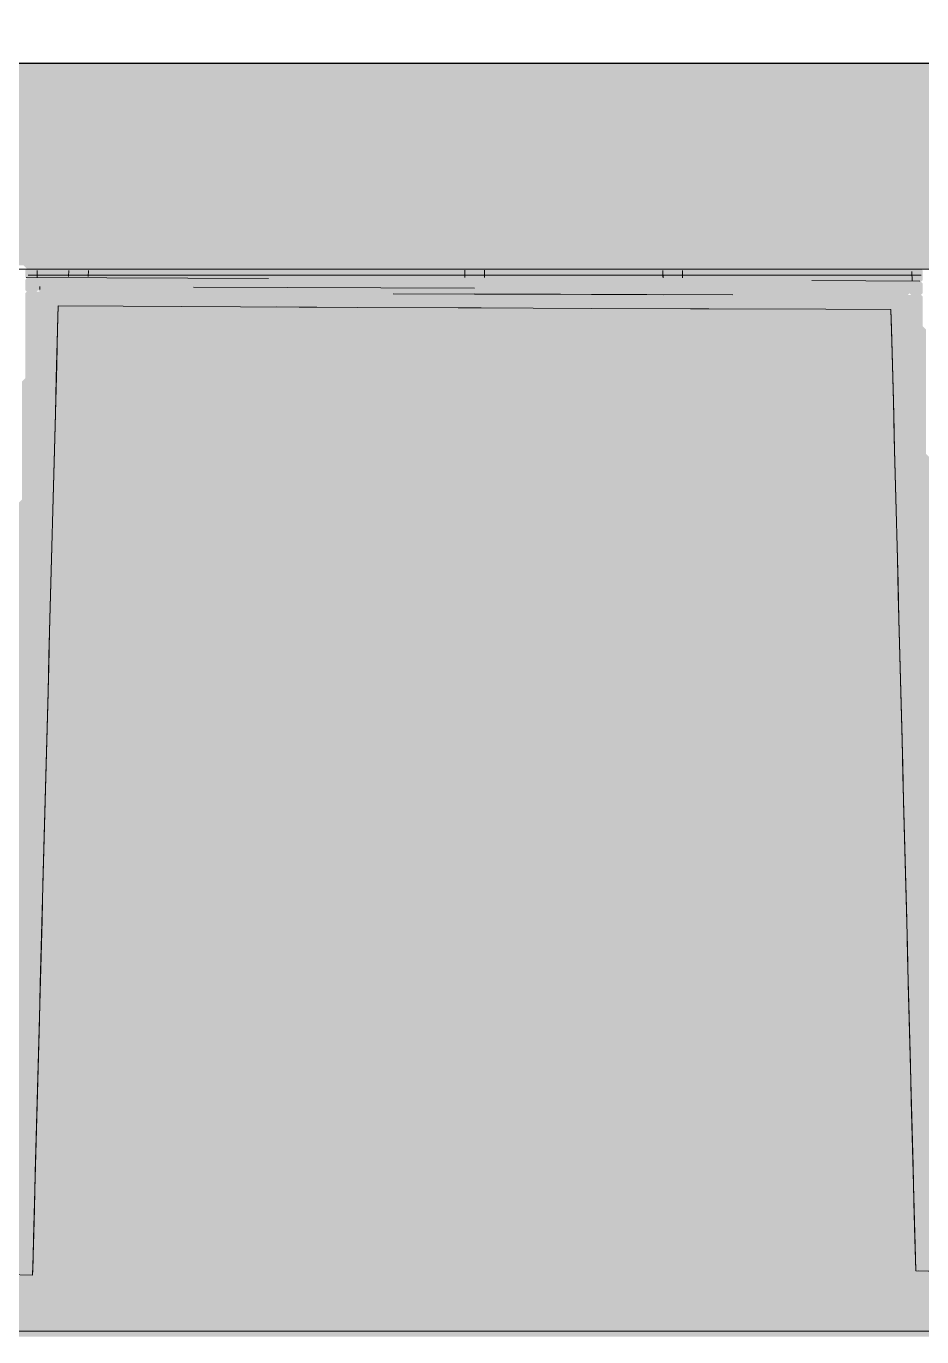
# Model space of a CAD drawing. Header units: millimetres. Extents: x 0 to 84100, y 0 to 59400.
# Drawn here: x 39757 to 42492, y 35243 to 39243 of the extents above; entities that cross this region are included whole.
import ezdxf

# ---------------------------------------------------------------- set-up
doc = ezdxf.new("R2010")
doc.units = ezdxf.units.MM
for name, color, linetype, lineweight in [('09_立面の外形', 7, 'Continuous', 30), ('10_見えがかり', 7, 'Continuous', 13), ('12_見えがかり（ガラス）', 5, 'Continuous', 9)]:
    doc.layers.add(name, color=color, linetype=linetype, lineweight=lineweight)

msp = doc.modelspace()

# ---------------------------------------------------------------- hatches: boundary and pattern name
at = {"layer": '10_見えがかり', "true_color": 0xe9dcc4}
msp.add_hatch(color=8, dxfattribs=at).paths.add_polyline_path([(18529.3, 39233.1), (18769.3, 39233.1), (18779.3, 39223.1), (19079.3, 39223.1), (19089.3, 39213.1), (19539.3, 39213.1), (19549.3, 39203.1), (20009.3, 39203.1), (20019.3, 39193.1), (20469.3, 39193.1), (20479.3, 39183.1), (20929.3, 39183.1), (20939.3, 39173.1), (21399.3, 39173.1), (21409.3, 39163.1), (22329.3, 39163.1), (22339.3, 39153.1), (23159.3, 39153.1), (23169.3, 39143.1), (23999.3, 39143.1), (24009.3, 39133.1), (25209.3, 39133.1), (25219.3, 39123.1), (39619.3, 39123.1), (39629.3, 39133.1), (48939.3, 39133.1), (48944.3, 39128.1), (48944.3, 39048.1), (48954.3, 39038.1), (48954.3, 38988.1), (48964.3, 38978.1), (48964.3, 38898.1), (48974.3, 38888.1), (48974.3, 38838.1), (48984.3, 38828.1), (48984.3, 38738.1), (48994.3, 38728.1), (48994.3, 38678.1), (49004.3, 38668.1), (49004.3, 38588.1), (49014.3, 38578.1), (49014.3, 38478.1), (49009.3, 38473.1), (48559.3, 38473.1), (48389.3, 38473.1), (48379.3, 38483.1), (45689.3, 38483.1), (45679.3, 38493.1), (42659.3, 38493.1), (42649.3, 38503.1), (39759.3, 38503.1), (39749.3, 38513.1), (39609.3, 38513.1), (36719.3, 38513.1), (36709.3, 38523.1), (36569.3, 38523.1), (33679.3, 38523.1), (33669.3, 38533.1), (33629.3, 38533.1), (33619.3, 38543.1), (33539.3, 38543.1), (30649.3, 38543.1), (30639.3, 38543.1), (30644.3, 38548.1), (30639.3, 38553.1), (30499.3, 38553.1), (30379.3, 38553.1), (30369.3, 38563.1), (30349.3, 38563.1), (30339.3, 38553.1), (27609.3, 38553.1), (27584.3, 38553.1), (27584.3, 38568.1), (27579.3, 38573.1), (27469.3, 38573.1), (27459.3, 38563.1), (27309.3, 38563.1), (27299.3, 38553.1), (25959.3, 38553.1), (25959.3, 38553.1), (25949.3, 38543.1), (25849.3, 38543.1), (25849.3, 38543.1), (25839.3, 38533.1), (25579.3, 38533.1), (25579.3, 38533.1), (25569.3, 38523.1), (25299.3, 38523.1), (25299.3, 38523.1), (25289.3, 38513.1), (25029.3, 38513.1), (25029.3, 38513.1), (25019.3, 38503.1), (24749.3, 38503.1), (24749.3, 38503.1), (24739.3, 38493.1), (24479.3, 38493.1), (24419.3, 38493.1), (24409.3, 38483.1), (24279.3, 38483.1), (24279.3, 38483.1), (24269.3, 38473.1), (24099.3, 38473.1), (24099.3, 38473.1), (24089.3, 38463.1), (23929.3, 38463.1), (23929.3, 38463.1), (23919.3, 38453.1), (23749.3, 38453.1), (23749.3, 38453.1), (23739.3, 38443.1), (23569.3, 38443.1), (23569.3, 38443.1), (23559.3, 38433.1), (23399.3, 38433.1), (23399.3, 38433.1), (23389.3, 38423.1), (23219.3, 38423.1), (23219.3, 38423.1), (23209.3, 38413.1), (23049.3, 38413.1), (23049.3, 38413.1), (23039.3, 38403.1), (22869.3, 38403.1), (22869.3, 38403.1), (22859.3, 38393.1), (22689.3, 38393.1), (22689.3, 38393.1), (22679.3, 38383.1), (22519.3, 38383.1), (22519.3, 38383.1), (22509.3, 38373.1), (22339.3, 38373.1), (22339.3, 38373.1), (22329.3, 38363.1), (22159.3, 38363.1), (22159.3, 38363.1), (22149.3, 38353.1), (21989.3, 38353.1), (21989.3, 38353.1), (21979.3, 38343.1), (21809.3, 38343.1), (21809.3, 38343.1), (21799.3, 38333.1), (21629.3, 38333.1), (21629.3, 38333.1), (21619.3, 38323.1), (21459.3, 38323.1), (21459.3, 38323.1), (21449.3, 38313.1), (21329.3, 38313.1), (21329.3, 38313.1), (21319.3, 38303.1), (21229.3, 38303.1), (21229.3, 38303.1), (21219.3, 38293.1), (21139.3, 38293.1), (21139.3, 38293.1), (21129.3, 38283.1), (21039.3, 38283.1), (21039.3, 38283.1), (21029.3, 38273.1), (20949.3, 38273.1), (20949.3, 38273.1), (20939.3, 38263.1), (20849.3, 38263.1), (20849.3, 38263.1), (20839.3, 38253.1), (20759.3, 38253.1), (20759.3, 38253.1), (20749.3, 38243.1), (20659.3, 38243.1), (20659.3, 38243.1), (20649.3, 38233.1), (20569.3, 38233.1), (20569.3, 38233.1), (20564.9, 38228.7), (20564.3, 38228.1), (20562.7, 38226.5), (20559.3, 38223.1), (20469.3, 38223.1), (20459.3, 38213.1), (20379.3, 38213.1), (20369.3, 38203.1), (20279.3, 38203.1), (20269.3, 38193.1), (20189.3, 38193.1), (20179.3, 38183.1), (20089.3, 38183.1), (20079.3, 38173.1), (19999.3, 38173.1), (19989.3, 38163.1), (19899.3, 38163.1), (19889.3, 38153.1), (19809.3, 38153.1), (19799.3, 38143.1), (19709.3, 38143.1), (19699.3, 38133.1), (19609.3, 38133.1), (19599.3, 38123.1), (19519.3, 38123.1), (19509.3, 38113.1), (19419.3, 38113.1), (19409.3, 38103.1), (19329.3, 38103.1), (19319.3, 38093.1), (19229.3, 38093.1), (19219.3, 38083.1), (19139.3, 38083.1), (19129.3, 38073.1), (19039.3, 38073.1), (19029.3, 38063.1), (18949.3, 38063.1), (18939.3, 38053.1), (18829.3, 38053.1), (18819.3, 38043.1), (18769.3, 38043.1), (18759.3, 38033.1), (18709.3, 38033.1), (18699.3, 38023.1), (18639.3, 38023.1), (18634.3, 38018.1), (18629.3, 38013.1), (18619.3, 38013.1), (18579.3, 38013.1), (18574.3, 38008.1), (18569.3, 38003.1), (18559.3, 38003.1), (18519.3, 38003.1), (18514.3, 37998.1), (18509.3, 37993.1), (18499.3, 37993.1), (18459.3, 37993.1), (18454.3, 37988.1), (18449.3, 37983.1), (18429.3, 37983.1), (18399.3, 37983.1), (18394.3, 37978.1), (18389.3, 37973.1), (18369.3, 37973.1), (18339.3, 37973.1), (18334.3, 37968.1), (18329.3, 37963.1), (18309.3, 37963.1), (18279.3, 37963.1), (18274.3, 37958.1), (18269.3, 37953.1), (18259.3, 37953.1), (18209.3, 37953.1), (18199.3, 37943.1), (18149.3, 37943.1), (18139.3, 37933.1), (18099.3, 37933.1), (18094.3, 37938.1), (18094.3, 37958.1), (18104.3, 37968.1), (18104.3, 38058.1), (18114.3, 38068.1), (18114.3, 38118.1), (18124.3, 38128.1), (18124.3, 38168.1), (18134.3, 38178.1), (18134.3, 38218.1), (18144.3, 38228.1), (18144.3, 38268.1), (18154.3, 38278.1), (18154.3, 38328.1), (18164.3, 38338.1), (18164.3, 38388.1), (18174.3, 38398.1), (18174.3, 38458.1), (18184.3, 38468.1), (18184.3, 38518.1), (18194.3, 38528.1), (18194.3, 38568.1), (18204.3, 38578.1), (18204.3, 38618.1), (18214.3, 38628.1), (18214.3, 38668.1), (18224.3, 38678.1), (18224.3, 38718.1), (18234.3, 38728.1), (18234.3, 38778.1), (18244.3, 38788.1), (18244.3, 38848.1), (18254.3, 38858.1), (18254.3, 38918.1), (18264.3, 38928.1), (18264.3, 38968.1), (18274.3, 38978.1), (18274.3, 39018.1), (18284.3, 39028.1), (18284.3, 39068.1), (18294.3, 39078.1), (18294.3, 39118.1), (18304.3, 39128.1), (18304.3, 39178.1), (18314.3, 39188.1), (18314.3, 39238.1), (18319.3, 39243.1), (18519.3, 39243.1)])
at = {"layer": '10_見えがかり', "true_color": 0xbdbdbd}
for points in [[(42489.3, 38463.1), (42494.3, 38458.1), (42494.3, 38428.1), (42489.3, 38423.1), (42459.3, 38423.1), (42449.3, 38433.1), (42399.3, 38433.1), (42389.3, 38443.1), (39879.3, 38443.1), (39869.3, 38453.1), (39799.3, 38453.1), (39794.3, 38448.1), (39794.3, 38438.1), (39789.3, 38433.1), (39759.3, 38433.1), (39754.3, 38438.1), (39754.3, 38468.1), (39759.3, 38473.1), (40839.3, 38473.1), (40849.3, 38463.1), (41769.3, 38463.1)], [(39879.3, 38443.1), (42389.3, 38443.1), (42399.3, 38433.1), (42449.3, 38433.1), (42454.3, 38428.1), (42449.3, 38423.1), (40539.3, 38423.1), (40529.3, 38433.1), (39799.3, 38433.1), (39794.3, 38438.1), (39794.3, 38448.1), (39799.3, 38453.1), (39869.3, 38453.1)], [(40539.3, 38423.1), (42489.3, 38423.1), (42494.3, 38418.1), (42494.3, 38388.1), (42494.3, 38328.1), (42504.3, 38318.1), (42504.3, 37998.1), (42504.3, 37938.1), (42514.3, 37928.1), (42514.3, 37608.1), (42514.3, 37548.1), (42524.3, 37538.1), (42524.3, 37218.1), (42524.3, 37158.1), (42534.3, 37148.1), (42534.3, 36828.1), (42534.3, 36768.1), (42544.3, 36758.1), (42544.3, 36438.1), (42544.3, 36378.1), (42554.3, 36368.1), (42554.3, 36048.1), (42554.3, 35988.1), (42564.3, 35978.1), (42564.3, 35658.1), (42564.3, 35608.1), (42574.3, 35598.1), (42574.3, 35558.1), (42574.3, 35498.1), (42579.3, 35493.1), (42619.3, 35493.1), (42624.3, 35488.1), (42624.3, 35448.1), (42619.3, 35443.1), (42479.3, 35443.1), (42474.3, 35448.1), (42474.3, 35598.1), (42464.3, 35608.1), (42464.3, 35988.1), (42454.3, 35998.1), (42454.3, 36378.1), (42444.3, 36388.1), (42444.3, 36758.1), (42434.3, 36768.1), (42434.3, 37148.1), (42424.3, 37158.1), (42424.3, 37538.1), (42414.3, 37548.1), (42414.3, 37928.1), (42404.3, 37938.1), (42404.3, 38318.1), (42394.3, 38328.1), (42394.3, 38378.1), (42389.3, 38383.1), (40229.3, 38383.1), (40219.3, 38393.1), (39859.3, 38393.1), (39854.3, 38388.1), (39854.3, 38168.1), (39844.3, 38158.1), (39844.3, 37798.1), (39834.3, 37788.1), (39834.3, 37418.1), (39824.3, 37408.1), (39824.3, 37038.1), (39814.3, 37028.1), (39814.3, 36658.1), (39804.3, 36648.1), (39804.3, 36278.1), (39794.3, 36268.1), (39794.3, 35898.1), (39784.3, 35888.1), (39784.3, 35518.1), (39774.3, 35508.1), (39774.3, 35438.1), (39769.3, 35433.1), (39629.3, 35433.1), (39624.3, 35438.1), (39624.3, 35488.1), (39629.3, 35493.1), (39669.3, 35493.1), (39674.3, 35498.1), (39674.3, 35518.1), (39684.3, 35528.1), (39684.3, 35588.1), (39684.3, 35888.1), (39694.3, 35898.1), (39694.3, 35968.1), (39694.3, 36268.1), (39704.3, 36278.1), (39704.3, 36338.1), (39704.3, 36648.1), (39714.3, 36658.1), (39714.3, 36718.1), (39714.3, 37028.1), (39724.3, 37038.1), (39724.3, 37098.1), (39724.3, 37408.1), (39734.3, 37418.1), (39734.3, 37478.1), (39734.3, 37788.1), (39744.3, 37798.1), (39744.3, 37858.1), (39744.3, 38158.1), (39754.3, 38168.1), (39754.3, 38228.1), (39754.3, 38428.1), (39759.3, 38433.1), (40529.3, 38433.1)], [(40229.3, 38383.1), (42389.3, 38383.1), (42394.3, 38378.1), (42394.3, 38328.1), (42404.3, 38318.1), (42404.3, 37938.1), (42414.3, 37928.1), (42414.3, 37548.1), (42424.3, 37538.1), (42424.3, 37158.1), (42434.3, 37148.1), (42434.3, 36768.1), (42444.3, 36758.1), (42444.3, 36388.1), (42454.3, 36378.1), (42454.3, 35998.1), (42464.3, 35988.1), (42464.3, 35608.1), (42474.3, 35598.1), (42474.3, 35448.1), (42479.3, 35443.1), (42619.3, 35443.1), (42624.3, 35438.1), (42624.3, 35368.1), (42634.3, 35358.1), (42634.3, 35308.1), (42629.3, 35303.1), (39629.3, 35303.1), (39624.3, 35308.1), (39624.3, 35428.1), (39629.3, 35433.1), (39769.3, 35433.1), (39774.3, 35438.1), (39774.3, 35508.1), (39784.3, 35518.1), (39784.3, 35888.1), (39794.3, 35898.1), (39794.3, 36268.1), (39804.3, 36278.1), (39804.3, 36648.1), (39814.3, 36658.1), (39814.3, 37028.1), (39824.3, 37038.1), (39824.3, 37408.1), (39834.3, 37418.1), (39834.3, 37788.1), (39844.3, 37798.1), (39844.3, 38158.1), (39854.3, 38168.1), (39854.3, 38388.1), (39859.3, 38393.1), (40219.3, 38393.1)], [(42634.3, 35298.1), (42634.3, 35248.1), (42629.3, 35243.1), (39619.3, 35243.1), (39614.3, 35248.1), (39614.3, 35278.1), (39624.3, 35288.1), (39624.3, 35298.1), (39629.3, 35303.1), (42629.3, 35303.1)]]:
    msp.add_hatch(color=8, dxfattribs=at).paths.add_polyline_path(points)
at = {"layer": '12_見えがかり（ガラス）', "true_color": 0xdce9f2}
msp.add_hatch(color=8, dxfattribs=at).paths.add_polyline_path([(42489.3, 38503.1), (42494.3, 38498.1), (42494.3, 38468.1), (42489.3, 38463.1), (40849.3, 38463.1), (40839.3, 38473.1), (39759.3, 38473.1), (39754.3, 38478.1), (39754.3, 38498.1), (39759.3, 38503.1)])

# ---------------------------------------------------------------- linework, layer by layer
at = {"layer": '09_立面の外形'}
msp.add_lwpolyline([(39627.6, 39130), (39877.4, 39130), (40377.1, 39130), (40627, 39130), (40876.8, 39130), (41126.7, 39130), (41376.5, 39130), (42375.9, 39130), (42625.8, 39130)], dxfattribs=at)
at = {"layer": '10_見えがかり'}
for points in [[(39627.6, 39130), (39877.4, 39130), (40377.1, 39130), (40627, 39130), (40876.8, 39130), (41126.7, 39130), (41376.5, 39130), (42375.9, 39130), (42625.8, 39130)], [(42640.1, 38501.3), (42387.9, 38501.3), (42135.6, 38501.3), (41883.4, 38501.3), (41631.1, 38501.3), (41378.9, 38501.3), (41126.6, 38501.3), (40874.4, 38501.3), (40622.1, 38501.3), (40369.9, 38501.3), (40117.6, 38501.3), (39865.4, 38501.3), (39613.1, 38501.3), (39613.1, 38514.9), (39613.2, 38522.4), (39613.3, 38529.8), (39613.3, 38537.2), (39613.4, 38544.7), (39613.4, 38552.1), (39613.6, 38567), (39613.6, 38574.4), (39613.7, 38581.8), (39613.8, 38589.3), (39613.8, 38596.7)], [(39790.5, 38477.4), (39791, 38497.4)], [(39887.4, 38497.7), (39887, 38479)], [(39947.4, 38497.7), (39947, 38479)], [(41096.9, 38479.2), (41096.9, 38498.2)], [(41096.9, 38494.7), (41096.9, 38475.8)], [(41156.9, 38479.2), (41156.9, 38498.2)], [(41156.9, 38494.7), (41156.9, 38475.8)], [(41701.7, 38478.4), (41701.5, 38497.4)], [(41701.6, 38493.9), (41701.8, 38474.9)], [(41761.7, 38478.4), (41761.5, 38497.4)], [(41761.6, 38493.9), (41761.8, 38474.9)], [(42462, 38494.5), (42462.8, 38464.5)], [(39757.8, 38476.1), (40497.2, 38473.2)], [(39799.3, 38448.4), (39799.1, 38440)], [(40268.4, 38446.6), (41126.6, 38443.2)], [(42155.8, 38466.6), (42485.5, 38465.3)], [(41126.5, 38425.4), (40878.4, 38426.5)], [(41177.3, 38425.1), (41126.5, 38425.4)], [(41126.6, 38426.3), (41915.3, 38423.2)], [(41483.8, 38424), (41177.3, 38425.1)], [(41702.1, 38423.2), (41483.8, 38424)], [(39785.3, 35743.3), (39791.2, 35963.9), (39794.1, 36074.2), (39797, 36184.5), (39799.9, 36294.8), (39802.8, 36405), (39805.7, 36515.3), (39808.6, 36625.6), (39811.6, 36735.9), (39814.5, 36846.2), (39817.4, 36956.5), (39820.3, 37066.7), (39823.2, 37177), (39826.1, 37287.3), (39829, 37397.6), (39831.9, 37507.9), (39834.8, 37618.2), (39837.8, 37728.4), (39840.7, 37838.7), (39843.6, 37949), (39846.5, 38059.3), (39849.4, 38169.6), (39852.3, 38279.8), (39855.2, 38390.1), (40054, 38389), (40411.5, 38387.1), (40769, 38385.1), (41075.9, 38383.5), (41126.5, 38383.2), (41484, 38381.7), (41785.8, 38380.4), (41841.6, 38380.3), (42199.1, 38379.1), (42397.9, 38378.4), (42400.5, 38279.8), (42403.3, 38169.6), (42406.1, 38059.3), (42409, 37949), (42411.8, 37838.7), (42414.7, 37728.4), (42417.5, 37618.2), (42420.3, 37507.9), (42423.2, 37397.6), (42426, 37287.3), (42428.8, 37177), (42431.7, 37066.7), (42434.5, 36956.5), (42437.3, 36846.2), (42440.2, 36735.9), (42443, 36625.6), (42445.8, 36515.3), (42448.7, 36405), (42451.5, 36294.8), (42454.3, 36184.5), (42457.2, 36074.2), (42460, 35963.9), (42462.8, 35853.6), (42465.7, 35743.3), (42468.5, 35633.1), (42471.3, 35522.8), (42473.4, 35444.4), (42627.6, 35440.5)], [(39855.2, 38390.1), (39853.4, 38321.6)], [(40769, 38385.1), (40520.7, 38386.5)], [(41075.9, 38383.5), (40769, 38385.1)], [(41126.5, 38383.2), (41075.9, 38383.5)], [(41146.3, 38383.2), (41126.5, 38383.2)], [(42399.4, 38321.6), (42397.9, 38378.4)], [(39850.5, 38210.4), (39853.4, 38321.6)], [(42402.3, 38210.4), (42399.4, 38321.6)], [(39847.5, 38099.3), (39850.5, 38210.4)], [(42405.1, 38099.3), (42402.3, 38210.4)], [(39844.6, 37988.1), (39847.5, 38099.3)], [(42408, 37988.1), (42405.1, 38099.3)], [(39841.7, 37876.9), (39844.6, 37988.1)], [(42410.8, 37876.9), (42408, 37988.1)], [(39838.7, 37765.8), (39841.7, 37876.9)], [(42413.7, 37765.8), (42410.8, 37876.9)], [(39835.8, 37654.6), (39838.7, 37765.8)], [(42416.5, 37654.6), (42413.7, 37765.8)], [(39832.9, 37543.4), (39835.8, 37654.6)], [(42419.4, 37543.4), (42416.5, 37654.6)], [(39829.9, 37432.3), (39832.9, 37543.4)], [(42422.3, 37432.3), (42419.4, 37543.4)], [(39827, 37321.1), (39829.9, 37432.3)], [(42425.1, 37321.1), (42422.3, 37432.3)], [(39824.1, 37209.9), (39827, 37321.1)], [(42428, 37209.9), (42425.1, 37321.1)], [(39821.1, 37098.8), (39824.1, 37209.9)], [(42430.8, 37098.8), (42428, 37209.9)], [(39818.2, 36987.6), (39821.1, 37098.8)], [(42433.7, 36987.6), (42430.8, 37098.8)], [(39815.3, 36876.4), (39818.2, 36987.6)], [(42436.6, 36876.4), (42433.7, 36987.6)], [(39812.3, 36765.3), (39815.3, 36876.4)], [(42439.4, 36765.3), (42436.6, 36876.4)], [(39809.4, 36654.1), (39812.3, 36765.3)], [(42442.3, 36654.1), (42439.4, 36765.3)], [(39806.5, 36542.9), (39809.4, 36654.1)], [(42445.1, 36542.9), (42442.3, 36654.1)], [(39803.5, 36431.8), (39806.5, 36542.9)], [(42448, 36431.8), (42445.1, 36542.9)], [(39800.6, 36320.6), (39803.5, 36431.8)], [(42450.8, 36320.6), (42448, 36431.8)], [(39797.7, 36209.4), (39800.6, 36320.6)], [(42453.7, 36209.4), (42450.8, 36320.6)], [(39794.7, 36098.3), (39797.7, 36209.4)], [(42456.5, 36098.3), (42453.7, 36209.4)], [(39791.8, 35987.1), (39794.7, 36098.3)], [(42459.4, 35987.1), (42456.5, 36098.3)], [(39788.8, 35875.9), (39791.8, 35987.1)], [(42462.3, 35875.9), (42459.4, 35987.1)], [(39785.9, 35764.7), (39788.8, 35875.9)], [(42465.1, 35764.7), (42462.3, 35875.9)], [(39783, 35653.6), (39785.9, 35764.7)], [(42468, 35653.6), (42465.1, 35764.7)], [(39619.8, 35291.6), (39619.8, 35302.2), (39622.5, 35412.5), (39623.1, 35435.7), (39777.1, 35431.2), (39779.5, 35522.8), (39782.4, 35633.1), (39785.3, 35743.3)], [(39780, 35542.4), (39783, 35653.6)], [(42470.8, 35542.4), (42468, 35653.6)], [(39780, 35542.4), (39777.3, 35440.5)], [(42473.4, 35444.4), (42470.8, 35542.4)], [(42521.5, 35443.2), (42483, 35444.2)], [(39995.4, 35260.3), (39618.8, 35260.3)], [(40372, 35260.3), (39995.4, 35260.3)], [(40748.7, 35260.3), (40372, 35260.3)], [(41125.3, 35260.3), (40748.7, 35260.3)], [(41502, 35260.3), (41125.3, 35260.3)], [(41878.6, 35260.3), (41502, 35260.3)], [(42255.3, 35260.3), (41878.6, 35260.3)], [(42255.3, 35260.3), (42631.9, 35260.3)]]:
    msp.add_lwpolyline(points, dxfattribs=at)
at = {"layer": '12_見えがかり（ガラス）'}
for points in [[(39861, 38483.3), (39763.7, 38483.3)], [(40114.2, 38483.3), (39861, 38483.3)], [(40367.3, 38483.3), (40114.2, 38483.3)], [(40620.4, 38483.3), (40367.3, 38483.3)], [(40873.5, 38483.3), (40620.4, 38483.3)], [(41126.6, 38483.3), (40873.5, 38483.3)], [(41379.8, 38483.3), (41126.6, 38483.3)], [(41632.9, 38483.3), (41379.8, 38483.3)], [(41886, 38483.3), (41632.9, 38483.3)], [(42139.1, 38483.3), (41886, 38483.3)], [(42392.2, 38483.3), (42139.1, 38483.3)], [(42489.6, 38483.3), (42392.2, 38483.3)]]:
    msp.add_lwpolyline(points, dxfattribs=at)

doc.saveas('drawing.dxf')
